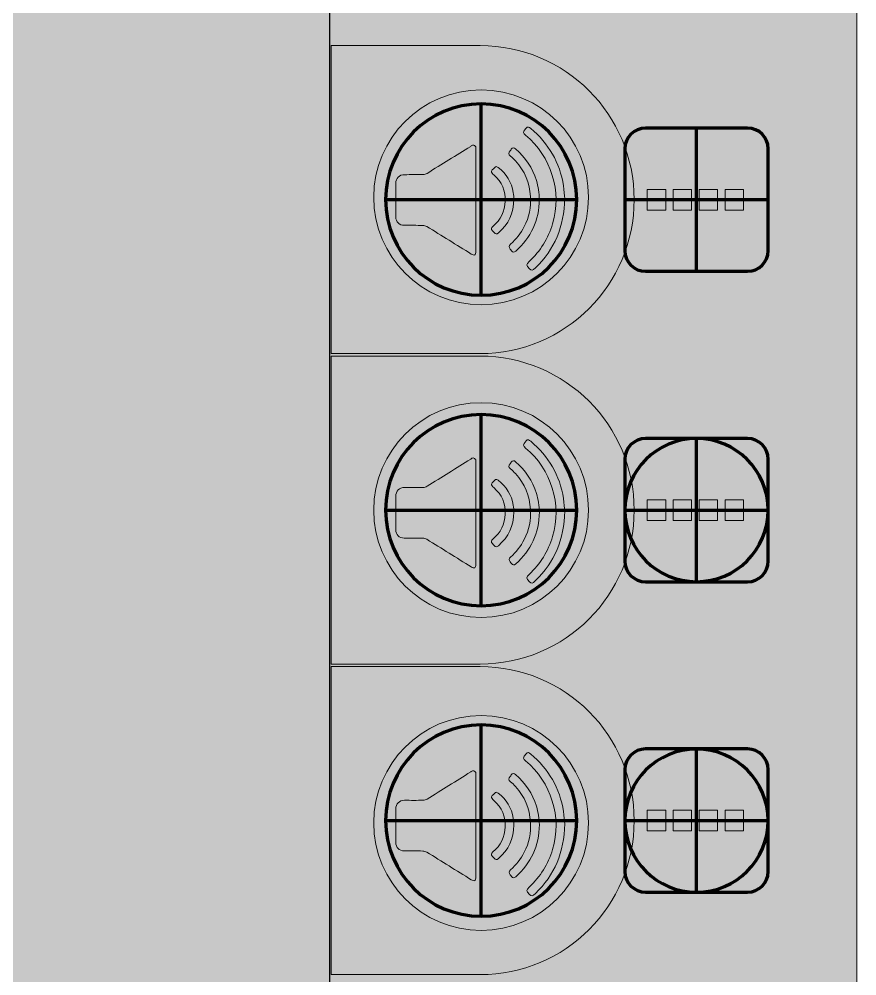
# Model space of a CAD drawing. Header units: inches. Extents: x -1481 to -429, y -1676 to -696.
# Drawn here: x -516.9 to -429.2, y -897.6 to -797.4 of the extents above; entities that cross this region are included whole.
import ezdxf

# ---------------------------------------------------------------- set-up
doc = ezdxf.new("R2010")
doc.units = ezdxf.units.IN
doc.header["$MEASUREMENT"] = 0
doc.layers.add('Layer 1', color=7, linetype='Continuous')

# ---------------------------------------------------------------- blocks, each defined once
blk = doc.blocks.new('block 2')
at = {"layer": 'Layer 1', "true_color": 0x009344}
h = blk.add_hatch(color=114, dxfattribs=at)
h.dxf.hatch_style = 2
h.paths.add_polyline_path([(-429.18, -985.73), (-669.18, -985.73), (-669.18, -695.73), (-429.18, -695.73)])
at = {"layer": 'Layer 1', "lineweight": 0}
blk.add_lwpolyline([(-429.18, -985.73), (-669.18, -985.73), (-669.18, -695.73), (-429.18, -695.73), (-429.18, -985.73)], dxfattribs=at)
blk = doc.blocks.new('block 7')
at = {"layer": 'Layer 1', "color": 109, "lineweight": 120, "true_color": 0x166634}
for points in [[(-468.53, -826.28), (-468.53, -806.24)], [(-478.54, -816.26), (-458.51, -816.26)]]:
    blk.add_lwpolyline(points, dxfattribs=at)
blk.add_open_spline([(-468.53, -806.24), (-462.99, -806.24), (-458.51, -810.73), (-458.51, -816.26), (-458.51, -821.79), (-462.99, -826.28), (-468.53, -826.28), (-474.06, -826.28), (-478.54, -821.79), (-478.54, -816.26), (-478.54, -810.73), (-474.06, -806.24), (-468.53, -806.24)], degree=3, knots=[0, 0, 0, 0, 1, 1, 1, 2, 2, 2, 3, 3, 3, 4, 4, 4, 4], dxfattribs=at)
blk = doc.blocks.new('block 8')
at = {"layer": 'Layer 1', "color": 109, "lineweight": 120, "true_color": 0x166634}
for points in [[(-468.53, -858.8), (-468.53, -838.77)], [(-478.54, -848.78), (-458.51, -848.78)]]:
    blk.add_lwpolyline(points, dxfattribs=at)
blk.add_open_spline([(-468.53, -838.77), (-462.99, -838.77), (-458.51, -843.25), (-458.51, -848.78), (-458.51, -854.32), (-462.99, -858.8), (-468.53, -858.8), (-474.06, -858.8), (-478.54, -854.32), (-478.54, -848.78), (-478.54, -843.25), (-474.06, -838.77), (-468.53, -838.77)], degree=3, knots=[0, 0, 0, 0, 1, 1, 1, 2, 2, 2, 3, 3, 3, 4, 4, 4, 4], dxfattribs=at)
blk = doc.blocks.new('block 9')
at = {"layer": 'Layer 1', "color": 109, "lineweight": 120, "true_color": 0x166634}
for points in [[(-468.53, -793.76), (-468.53, -773.72)], [(-478.54, -783.74), (-458.51, -783.74)]]:
    blk.add_lwpolyline(points, dxfattribs=at)
blk.add_open_spline([(-468.53, -773.72), (-462.99, -773.72), (-458.51, -778.21), (-458.51, -783.74), (-458.51, -789.27), (-462.99, -793.76), (-468.53, -793.76), (-474.06, -793.76), (-478.54, -789.27), (-478.54, -783.74), (-478.54, -778.21), (-474.06, -773.72), (-468.53, -773.72)], degree=3, knots=[0, 0, 0, 0, 1, 1, 1, 2, 2, 2, 3, 3, 3, 4, 4, 4, 4], dxfattribs=at)
blk = doc.blocks.new('block 10')
at = {"layer": 'Layer 1', "color": 109, "lineweight": 120, "true_color": 0x166634}
for points in [[(-468.53, -891.32), (-468.53, -871.29)], [(-478.54, -881.31), (-458.51, -881.31)]]:
    blk.add_lwpolyline(points, dxfattribs=at)
blk.add_open_spline([(-468.53, -871.29), (-462.99, -871.29), (-458.51, -875.77), (-458.51, -881.31), (-458.51, -886.84), (-462.99, -891.32), (-468.53, -891.32), (-474.06, -891.32), (-478.54, -886.84), (-478.54, -881.31), (-478.54, -875.77), (-474.06, -871.29), (-468.53, -871.29)], degree=3, knots=[0, 0, 0, 0, 1, 1, 1, 2, 2, 2, 3, 3, 3, 4, 4, 4, 4], dxfattribs=at)
blk = doc.blocks.new('block 11')
at = {"layer": 'Layer 1', "color": 109, "lineweight": 120, "true_color": 0x166634}
for points in [[(-468.53, -923.85), (-468.53, -903.81)], [(-478.54, -913.83), (-458.51, -913.83)]]:
    blk.add_lwpolyline(points, dxfattribs=at)
blk.add_open_spline([(-468.53, -903.81), (-462.99, -903.81), (-458.51, -908.3), (-458.51, -913.83), (-458.51, -919.36), (-462.99, -923.85), (-468.53, -923.85), (-474.06, -923.85), (-478.54, -919.36), (-478.54, -913.83), (-478.54, -908.3), (-474.06, -903.81), (-468.53, -903.81)], degree=3, knots=[0, 0, 0, 0, 1, 1, 1, 2, 2, 2, 3, 3, 3, 4, 4, 4, 4], dxfattribs=at)
blk = doc.blocks.new('block 12')
at = {"layer": 'Layer 1', "color": 109, "lineweight": 120, "true_color": 0x166634}
for points in [[(-468.53, -956.37), (-468.53, -936.33)], [(-478.54, -946.35), (-458.51, -946.35)]]:
    blk.add_lwpolyline(points, dxfattribs=at)
blk.add_open_spline([(-468.53, -936.33), (-462.99, -936.33), (-458.51, -940.82), (-458.51, -946.35), (-458.51, -951.88), (-462.99, -956.37), (-468.53, -956.37), (-474.06, -956.37), (-478.54, -951.88), (-478.54, -946.35), (-478.54, -940.82), (-474.06, -936.33), (-468.53, -936.33)], degree=3, knots=[0, 0, 0, 0, 1, 1, 1, 2, 2, 2, 3, 3, 3, 4, 4, 4, 4], dxfattribs=at)
blk = doc.blocks.new('block 6')
at = {"layer": 'Layer 1'}
for name in ['block 9', 'block 7', 'block 8', 'block 10', 'block 11', 'block 12']:
    blk.add_blockref(name, (0, 0), dxfattribs=at)
blk = doc.blocks.new('block 14')
at = {"layer": 'Layer 1', "color": 109, "lineweight": 90, "true_color": 0x166634}
for points in [[(-445.97, -823.76), (-445.97, -808.76)], [(-453.47, -816.26), (-438.47, -816.26)]]:
    blk.add_lwpolyline(points, dxfattribs=at)
blk = doc.blocks.new('block 15')
at = {"layer": 'Layer 1', "color": 109, "lineweight": 90, "true_color": 0x166634}
for points in [[(-445.97, -856.28), (-445.97, -841.28)], [(-453.47, -848.78), (-438.47, -848.78)]]:
    blk.add_lwpolyline(points, dxfattribs=at)
blk.add_open_spline([(-445.97, -841.28), (-441.82, -841.28), (-438.47, -844.64), (-438.47, -848.78), (-438.47, -852.93), (-441.82, -856.28), (-445.97, -856.28), (-450.11, -856.28), (-453.47, -852.93), (-453.47, -848.78), (-453.47, -844.64), (-450.11, -841.28), (-445.97, -841.28)], degree=3, knots=[0, 0, 0, 0, 1, 1, 1, 2, 2, 2, 3, 3, 3, 4, 4, 4, 4], dxfattribs=at)
blk = doc.blocks.new('block 16')
at = {"layer": 'Layer 1', "color": 109, "lineweight": 90, "true_color": 0x166634}
for points in [[(-445.97, -888.81), (-445.97, -873.81)], [(-453.47, -881.31), (-438.47, -881.31)]]:
    blk.add_lwpolyline(points, dxfattribs=at)
blk.add_open_spline([(-445.97, -873.81), (-441.82, -873.81), (-438.47, -877.16), (-438.47, -881.31), (-438.47, -885.45), (-441.82, -888.81), (-445.97, -888.81), (-450.11, -888.81), (-453.47, -885.45), (-453.47, -881.31), (-453.47, -877.16), (-450.11, -873.81), (-445.97, -873.81)], degree=3, knots=[0, 0, 0, 0, 1, 1, 1, 2, 2, 2, 3, 3, 3, 4, 4, 4, 4], dxfattribs=at)
blk = doc.blocks.new('block 17')
at = {"layer": 'Layer 1', "color": 109, "lineweight": 90, "true_color": 0x166634}
for points in [[(-445.97, -921.33), (-445.97, -906.33)], [(-453.47, -913.83), (-438.47, -913.83)]]:
    blk.add_lwpolyline(points, dxfattribs=at)
blk.add_open_spline([(-445.97, -906.33), (-441.82, -906.33), (-438.47, -909.69), (-438.47, -913.83), (-438.47, -917.97), (-441.82, -921.33), (-445.97, -921.33), (-450.11, -921.33), (-453.47, -917.97), (-453.47, -913.83), (-453.47, -909.69), (-450.11, -906.33), (-445.97, -906.33)], degree=3, knots=[0, 0, 0, 0, 1, 1, 1, 2, 2, 2, 3, 3, 3, 4, 4, 4, 4], dxfattribs=at)
blk = doc.blocks.new('block 18')
at = {"layer": 'Layer 1', "color": 109, "lineweight": 90, "true_color": 0x166634}
for points in [[(-445.97, -953.85), (-445.97, -938.85)], [(-453.47, -946.35), (-438.47, -946.35)]]:
    blk.add_lwpolyline(points, dxfattribs=at)
blk.add_open_spline([(-445.97, -938.85), (-441.82, -938.85), (-438.47, -942.21), (-438.47, -946.35), (-438.47, -950.49), (-441.82, -953.85), (-445.97, -953.85), (-450.11, -953.85), (-453.47, -950.49), (-453.47, -946.35), (-453.47, -942.21), (-450.11, -938.85), (-445.97, -938.85)], degree=3, knots=[0, 0, 0, 0, 1, 1, 1, 2, 2, 2, 3, 3, 3, 4, 4, 4, 4], dxfattribs=at)
blk = doc.blocks.new('block 13')
at = {"layer": 'Layer 1'}
for name in ['block 14', 'block 15', 'block 16', 'block 17', 'block 18']:
    blk.add_blockref(name, (0, 0), dxfattribs=at)
blk = doc.blocks.new('block 40')
at = {"layer": 'Layer 1', "lineweight": 0}
for points, knots in [([(-459.77, -816.13), (-459.83, -819.1), (-460.84, -821.47), (-462.84, -823.41), (-463.16, -823.72), (-463.25, -823.73), (-463.45, -823.51), (-463.83, -823.11), (-463.84, -823.07), (-463.49, -822.74), (-462.32, -821.64), (-461.51, -820.33), (-461.04, -818.78), (-460.04, -815.44), (-461.18, -811.72), (-463.89, -809.51), (-464.16, -809.29), (-464.15, -809.19), (-463.82, -808.78), (-463.65, -808.55), (-463.5, -808.67), (-463.34, -808.8), (-461.46, -810.38), (-460.28, -812.37), (-459.91, -814.81), (-459.83, -815.31), (-459.8, -815.81), (-459.77, -816.13)], [0, 0, 0, 0, 1, 1, 1, 2, 2, 2, 3, 3, 3, 4, 4, 4, 5, 5, 5, 6, 6, 6, 7, 7, 7, 8, 8, 8, 9, 9, 9, 9]), ([(-469.08, -816.32), (-469.08, -818.12), (-469.07, -819.91), (-469.08, -821.7), (-469.08, -821.83), (-469.12, -822.02), (-469.2, -822.06), (-469.28, -822.1), (-469.46, -822.03), (-469.56, -821.96), (-471.12, -821), (-472.67, -820.03), (-474.22, -819.08), (-474.34, -819), (-474.49, -818.96), (-474.63, -818.96), (-475.28, -818.95), (-475.94, -818.95), (-476.59, -818.95), (-477.11, -818.95), (-477.47, -818.59), (-477.48, -818.07), (-477.48, -816.9), (-477.48, -815.73), (-477.48, -814.56), (-477.47, -814.02), (-477.1, -813.65), (-476.55, -813.65), (-475.91, -813.64), (-475.26, -813.65), (-474.62, -813.64), (-474.47, -813.64), (-474.31, -813.59), (-474.19, -813.51), (-472.66, -812.57), (-471.14, -811.63), (-469.62, -810.68), (-469.54, -810.63), (-469.44, -810.54), (-469.36, -810.55), (-469.26, -810.56), (-469.15, -810.64), (-469.09, -810.72), (-469.05, -810.77), (-469.08, -810.88), (-469.08, -810.97), (-469.08, -812.75), (-469.08, -814.54), (-469.08, -816.32)], [0, 0, 0, 0, 1, 1, 1, 2, 2, 2, 3, 3, 3, 4, 4, 4, 5, 5, 5, 6, 6, 6, 7, 7, 7, 8, 8, 8, 9, 9, 9, 10, 10, 10, 11, 11, 11, 12, 12, 12, 13, 13, 13, 14, 14, 14, 15, 15, 15, 16, 16, 16, 16]), ([(-462.43, -816.2), (-462.46, -818.46), (-463.31, -820.23), (-464.91, -821.65), (-465.08, -821.8), (-465.22, -821.8), (-465.35, -821.62), (-465.39, -821.56), (-465.44, -821.5), (-465.48, -821.45), (-465.65, -821.26), (-465.64, -821.1), (-465.44, -820.93), (-464.85, -820.41), (-464.37, -819.8), (-464.01, -819.09), (-463.51, -818.1), (-463.3, -817.06), (-463.36, -815.95), (-463.45, -814.51), (-463.97, -813.26), (-464.94, -812.19), (-465.1, -812.02), (-465.27, -811.85), (-465.46, -811.7), (-465.66, -811.53), (-465.68, -811.36), (-465.5, -811.16), (-465.45, -811.1), (-465.41, -811.04), (-465.37, -810.98), (-465.23, -810.81), (-465.09, -810.8), (-464.92, -810.95), (-463.89, -811.85), (-463.14, -812.95), (-462.74, -814.26), (-462.65, -814.58), (-462.56, -814.9), (-462.51, -815.23), (-462.46, -815.58), (-462.45, -815.94), (-462.43, -816.2)], [0, 0, 0, 0, 1, 1, 1, 2, 2, 2, 3, 3, 3, 4, 4, 4, 5, 5, 5, 6, 6, 6, 7, 7, 7, 8, 8, 8, 9, 9, 9, 10, 10, 10, 11, 11, 11, 12, 12, 12, 13, 13, 13, 14, 14, 14, 14]), ([(-465.09, -816.21), (-465.11, -817.7), (-465.68, -818.83), (-466.71, -819.74), (-466.88, -819.9), (-467.03, -819.88), (-467.18, -819.71), (-467.23, -819.65), (-467.29, -819.58), (-467.34, -819.52), (-467.51, -819.35), (-467.48, -819.21), (-467.3, -819.06), (-466.48, -818.38), (-466.03, -817.49), (-466, -816.43), (-465.97, -815.34), (-466.36, -814.4), (-467.2, -813.67), (-467.32, -813.57), (-467.47, -813.37), (-467.44, -813.29), (-467.35, -813.1), (-467.17, -812.95), (-467.01, -812.81), (-466.97, -812.78), (-466.81, -812.83), (-466.74, -812.89), (-465.87, -813.56), (-465.35, -814.44), (-465.16, -815.52), (-465.11, -815.78), (-465.1, -816.05), (-465.09, -816.21)], [0, 0, 0, 0, 1, 1, 1, 2, 2, 2, 3, 3, 3, 4, 4, 4, 5, 5, 5, 6, 6, 6, 7, 7, 7, 8, 8, 8, 9, 9, 9, 10, 10, 10, 11, 11, 11, 11])]:
    blk.add_open_spline(points, degree=3, knots=knots, dxfattribs=at)
blk = doc.blocks.new('block 39')
at = {"layer": 'Layer 1'}
blk.add_blockref('block 40', (0, 0), dxfattribs=at)
blk = doc.blocks.new('block 38')
at = {"layer": 'Layer 1', "true_color": 0xffdd00}
h = blk.add_hatch(color=40, dxfattribs=at)
h.dxf.hatch_style = 2
edge = h.paths.add_edge_path()
edge.add_spline(control_points=[(-457.28, -816.02), (-457.28, -822.23), (-462.31, -827.27), (-468.53, -827.27), (-474.74, -827.27), (-479.78, -822.23), (-479.78, -816.02), (-479.78, -809.8), (-474.74, -804.77), (-468.53, -804.77), (-462.31, -804.77), (-457.28, -809.8), (-457.28, -816.02)], knot_values=[0, 0, 0, 0, 1, 1, 1, 2, 2, 2, 3, 3, 3, 4, 4, 4, 4], degree=3, periodic=1)
at = {"layer": 'Layer 1', "lineweight": 0}
blk.add_open_spline([(-457.28, -816.02), (-457.28, -822.23), (-462.31, -827.27), (-468.53, -827.27), (-474.74, -827.27), (-479.78, -822.23), (-479.78, -816.02), (-479.78, -809.8), (-474.74, -804.77), (-468.53, -804.77), (-462.31, -804.77), (-457.28, -809.8), (-457.28, -816.02)], degree=3, knots=[0, 0, 0, 0, 1, 1, 1, 2, 2, 2, 3, 3, 3, 4, 4, 4, 4], dxfattribs=at)
at = {"layer": 'Layer 1'}
blk.add_blockref('block 39', (0, 0), dxfattribs=at)
blk = doc.blocks.new('block 43')
at = {"layer": 'Layer 1', "lineweight": 0}
for points, knots in [([(-459.77, -848.89), (-459.83, -851.87), (-460.84, -854.23), (-462.84, -856.17), (-463.16, -856.48), (-463.25, -856.49), (-463.45, -856.28), (-463.83, -855.88), (-463.84, -855.84), (-463.49, -855.51), (-462.32, -854.41), (-461.51, -853.09), (-461.04, -851.55), (-460.04, -848.2), (-461.18, -844.49), (-463.89, -842.28), (-464.16, -842.06), (-464.15, -841.96), (-463.82, -841.54), (-463.65, -841.31), (-463.5, -841.44), (-463.34, -841.57), (-461.46, -843.15), (-460.28, -845.14), (-459.91, -847.58), (-459.83, -848.07), (-459.8, -848.58), (-459.77, -848.89)], [0, 0, 0, 0, 1, 1, 1, 2, 2, 2, 3, 3, 3, 4, 4, 4, 5, 5, 5, 6, 6, 6, 7, 7, 7, 8, 8, 8, 9, 9, 9, 9]), ([(-469.08, -849.09), (-469.08, -850.88), (-469.07, -852.68), (-469.08, -854.47), (-469.08, -854.6), (-469.12, -854.79), (-469.2, -854.83), (-469.28, -854.87), (-469.46, -854.8), (-469.56, -854.73), (-471.12, -853.77), (-472.67, -852.8), (-474.22, -851.84), (-474.34, -851.77), (-474.49, -851.73), (-474.63, -851.72), (-475.28, -851.71), (-475.94, -851.72), (-476.59, -851.72), (-477.11, -851.72), (-477.47, -851.36), (-477.48, -850.83), (-477.48, -849.66), (-477.48, -848.5), (-477.48, -847.33), (-477.47, -846.78), (-477.1, -846.42), (-476.55, -846.41), (-475.91, -846.41), (-475.26, -846.42), (-474.62, -846.41), (-474.47, -846.4), (-474.31, -846.36), (-474.19, -846.28), (-472.66, -845.34), (-471.14, -844.39), (-469.62, -843.45), (-469.54, -843.39), (-469.44, -843.31), (-469.36, -843.32), (-469.26, -843.33), (-469.15, -843.41), (-469.09, -843.49), (-469.05, -843.54), (-469.08, -843.65), (-469.08, -843.73), (-469.08, -845.52), (-469.08, -847.3), (-469.08, -849.09)], [0, 0, 0, 0, 1, 1, 1, 2, 2, 2, 3, 3, 3, 4, 4, 4, 5, 5, 5, 6, 6, 6, 7, 7, 7, 8, 8, 8, 9, 9, 9, 10, 10, 10, 11, 11, 11, 12, 12, 12, 13, 13, 13, 14, 14, 14, 15, 15, 15, 16, 16, 16, 16]), ([(-462.43, -848.97), (-462.46, -851.22), (-463.31, -852.99), (-464.91, -854.42), (-465.08, -854.57), (-465.22, -854.57), (-465.35, -854.39), (-465.39, -854.33), (-465.44, -854.27), (-465.48, -854.21), (-465.65, -854.03), (-465.64, -853.86), (-465.44, -853.7), (-464.85, -853.18), (-464.37, -852.57), (-464.01, -851.86), (-463.51, -850.87), (-463.3, -849.82), (-463.36, -848.72), (-463.45, -847.27), (-463.97, -846.03), (-464.94, -844.96), (-465.1, -844.78), (-465.27, -844.62), (-465.46, -844.46), (-465.66, -844.29), (-465.68, -844.12), (-465.5, -843.93), (-465.45, -843.87), (-465.41, -843.81), (-465.37, -843.75), (-465.23, -843.58), (-465.09, -843.56), (-464.92, -843.71), (-463.89, -844.62), (-463.14, -845.71), (-462.74, -847.03), (-462.65, -847.35), (-462.56, -847.67), (-462.51, -847.99), (-462.46, -848.35), (-462.45, -848.71), (-462.43, -848.97)], [0, 0, 0, 0, 1, 1, 1, 2, 2, 2, 3, 3, 3, 4, 4, 4, 5, 5, 5, 6, 6, 6, 7, 7, 7, 8, 8, 8, 9, 9, 9, 10, 10, 10, 11, 11, 11, 12, 12, 12, 13, 13, 13, 14, 14, 14, 14]), ([(-465.09, -848.98), (-465.11, -850.47), (-465.68, -851.59), (-466.71, -852.51), (-466.88, -852.66), (-467.03, -852.65), (-467.18, -852.48), (-467.23, -852.41), (-467.29, -852.35), (-467.34, -852.29), (-467.51, -852.12), (-467.48, -851.97), (-467.3, -851.83), (-466.48, -851.14), (-466.03, -850.26), (-466, -849.19), (-465.97, -848.1), (-466.36, -847.16), (-467.2, -846.43), (-467.32, -846.34), (-467.47, -846.13), (-467.44, -846.06), (-467.35, -845.87), (-467.17, -845.72), (-467.01, -845.58), (-466.97, -845.54), (-466.81, -845.6), (-466.74, -845.66), (-465.87, -846.32), (-465.35, -847.21), (-465.16, -848.28), (-465.11, -848.54), (-465.1, -848.81), (-465.09, -848.98)], [0, 0, 0, 0, 1, 1, 1, 2, 2, 2, 3, 3, 3, 4, 4, 4, 5, 5, 5, 6, 6, 6, 7, 7, 7, 8, 8, 8, 9, 9, 9, 10, 10, 10, 11, 11, 11, 11])]:
    blk.add_open_spline(points, degree=3, knots=knots, dxfattribs=at)
blk = doc.blocks.new('block 42')
at = {"layer": 'Layer 1'}
blk.add_blockref('block 43', (0, 0), dxfattribs=at)
blk = doc.blocks.new('block 41')
at = {"layer": 'Layer 1', "true_color": 0xffdd00}
h = blk.add_hatch(color=40, dxfattribs=at)
h.dxf.hatch_style = 2
edge = h.paths.add_edge_path()
edge.add_spline(control_points=[(-457.28, -848.78), (-457.28, -855), (-462.31, -860.03), (-468.53, -860.03), (-474.74, -860.03), (-479.78, -855), (-479.78, -848.78), (-479.78, -842.57), (-474.74, -837.53), (-468.53, -837.53), (-462.31, -837.53), (-457.28, -842.57), (-457.28, -848.78)], knot_values=[0, 0, 0, 0, 1, 1, 1, 2, 2, 2, 3, 3, 3, 4, 4, 4, 4], degree=3, periodic=1)
at = {"layer": 'Layer 1', "lineweight": 0}
blk.add_open_spline([(-457.28, -848.78), (-457.28, -855), (-462.31, -860.03), (-468.53, -860.03), (-474.74, -860.03), (-479.78, -855), (-479.78, -848.78), (-479.78, -842.57), (-474.74, -837.53), (-468.53, -837.53), (-462.31, -837.53), (-457.28, -842.57), (-457.28, -848.78)], degree=3, knots=[0, 0, 0, 0, 1, 1, 1, 2, 2, 2, 3, 3, 3, 4, 4, 4, 4], dxfattribs=at)
at = {"layer": 'Layer 1'}
blk.add_blockref('block 42', (0, 0), dxfattribs=at)
blk = doc.blocks.new('block 46')
at = {"layer": 'Layer 1', "lineweight": 0}
for points, knots in [([(-459.77, -881.66), (-459.83, -884.63), (-460.84, -887), (-462.84, -888.94), (-463.16, -889.25), (-463.25, -889.26), (-463.45, -889.05), (-463.83, -888.64), (-463.84, -888.6), (-463.49, -888.27), (-462.32, -887.17), (-461.51, -885.86), (-461.04, -884.32), (-460.04, -880.97), (-461.18, -877.25), (-463.89, -875.04), (-464.16, -874.82), (-464.15, -874.73), (-463.82, -874.31), (-463.65, -874.08), (-463.5, -874.2), (-463.34, -874.33), (-461.46, -875.91), (-460.28, -877.9), (-459.91, -880.34), (-459.83, -880.84), (-459.8, -881.34), (-459.77, -881.66)], [0, 0, 0, 0, 1, 1, 1, 2, 2, 2, 3, 3, 3, 4, 4, 4, 5, 5, 5, 6, 6, 6, 7, 7, 7, 8, 8, 8, 9, 9, 9, 9]), ([(-469.08, -881.85), (-469.08, -883.65), (-469.07, -885.44), (-469.08, -887.24), (-469.08, -887.36), (-469.12, -887.55), (-469.2, -887.59), (-469.28, -887.64), (-469.46, -887.56), (-469.56, -887.5), (-471.12, -886.54), (-472.67, -885.57), (-474.22, -884.61), (-474.34, -884.54), (-474.49, -884.49), (-474.63, -884.49), (-475.28, -884.48), (-475.94, -884.49), (-476.59, -884.48), (-477.11, -884.48), (-477.47, -884.12), (-477.48, -883.6), (-477.48, -882.43), (-477.48, -881.26), (-477.48, -880.09), (-477.47, -879.55), (-477.1, -879.18), (-476.55, -879.18), (-475.91, -879.18), (-475.26, -879.19), (-474.62, -879.17), (-474.47, -879.17), (-474.31, -879.12), (-474.19, -879.05), (-472.66, -878.11), (-471.14, -877.16), (-469.62, -876.21), (-469.54, -876.16), (-469.44, -876.08), (-469.36, -876.08), (-469.26, -876.09), (-469.15, -876.17), (-469.09, -876.26), (-469.05, -876.31), (-469.08, -876.42), (-469.08, -876.5), (-469.08, -878.28), (-469.08, -880.07), (-469.08, -881.85)], [0, 0, 0, 0, 1, 1, 1, 2, 2, 2, 3, 3, 3, 4, 4, 4, 5, 5, 5, 6, 6, 6, 7, 7, 7, 8, 8, 8, 9, 9, 9, 10, 10, 10, 11, 11, 11, 12, 12, 12, 13, 13, 13, 14, 14, 14, 15, 15, 15, 16, 16, 16, 16]), ([(-462.43, -881.73), (-462.46, -883.99), (-463.31, -885.76), (-464.91, -887.19), (-465.08, -887.34), (-465.22, -887.34), (-465.35, -887.16), (-465.39, -887.1), (-465.44, -887.04), (-465.48, -886.98), (-465.65, -886.79), (-465.64, -886.63), (-465.44, -886.46), (-464.85, -885.94), (-464.37, -885.33), (-464.01, -884.62), (-463.51, -883.64), (-463.3, -882.59), (-463.36, -881.48), (-463.45, -880.04), (-463.97, -878.79), (-464.94, -877.73), (-465.1, -877.55), (-465.27, -877.38), (-465.46, -877.23), (-465.66, -877.06), (-465.68, -876.89), (-465.5, -876.69), (-465.45, -876.64), (-465.41, -876.57), (-465.37, -876.51), (-465.23, -876.35), (-465.09, -876.33), (-464.92, -876.48), (-463.89, -877.39), (-463.14, -878.48), (-462.74, -879.8), (-462.65, -880.11), (-462.56, -880.44), (-462.51, -880.76), (-462.46, -881.11), (-462.45, -881.47), (-462.43, -881.73)], [0, 0, 0, 0, 1, 1, 1, 2, 2, 2, 3, 3, 3, 4, 4, 4, 5, 5, 5, 6, 6, 6, 7, 7, 7, 8, 8, 8, 9, 9, 9, 10, 10, 10, 11, 11, 11, 12, 12, 12, 13, 13, 13, 14, 14, 14, 14]), ([(-465.09, -881.75), (-465.11, -883.23), (-465.68, -884.36), (-466.71, -885.28), (-466.88, -885.43), (-467.03, -885.42), (-467.18, -885.24), (-467.23, -885.18), (-467.29, -885.11), (-467.34, -885.06), (-467.51, -884.88), (-467.48, -884.74), (-467.3, -884.59), (-466.48, -883.91), (-466.03, -883.02), (-466, -881.96), (-465.97, -880.87), (-466.36, -879.93), (-467.2, -879.2), (-467.32, -879.1), (-467.47, -878.9), (-467.44, -878.82), (-467.35, -878.64), (-467.17, -878.48), (-467.01, -878.35), (-466.97, -878.31), (-466.81, -878.37), (-466.74, -878.42), (-465.87, -879.09), (-465.35, -879.98), (-465.16, -881.05), (-465.11, -881.31), (-465.1, -881.58), (-465.09, -881.75)], [0, 0, 0, 0, 1, 1, 1, 2, 2, 2, 3, 3, 3, 4, 4, 4, 5, 5, 5, 6, 6, 6, 7, 7, 7, 8, 8, 8, 9, 9, 9, 10, 10, 10, 11, 11, 11, 11])]:
    blk.add_open_spline(points, degree=3, knots=knots, dxfattribs=at)
blk = doc.blocks.new('block 45')
at = {"layer": 'Layer 1'}
blk.add_blockref('block 46', (0, 0), dxfattribs=at)
blk = doc.blocks.new('block 44')
at = {"layer": 'Layer 1', "true_color": 0xffdd00}
h = blk.add_hatch(color=40, dxfattribs=at)
h.dxf.hatch_style = 2
edge = h.paths.add_edge_path()
edge.add_spline(control_points=[(-457.28, -881.55), (-457.28, -887.76), (-462.31, -892.8), (-468.53, -892.8), (-474.74, -892.8), (-479.78, -887.76), (-479.78, -881.55), (-479.78, -875.34), (-474.74, -870.3), (-468.53, -870.3), (-462.31, -870.3), (-457.28, -875.34), (-457.28, -881.55)], knot_values=[0, 0, 0, 0, 1, 1, 1, 2, 2, 2, 3, 3, 3, 4, 4, 4, 4], degree=3, periodic=1)
at = {"layer": 'Layer 1', "lineweight": 0}
blk.add_open_spline([(-457.28, -881.55), (-457.28, -887.76), (-462.31, -892.8), (-468.53, -892.8), (-474.74, -892.8), (-479.78, -887.76), (-479.78, -881.55), (-479.78, -875.34), (-474.74, -870.3), (-468.53, -870.3), (-462.31, -870.3), (-457.28, -875.34), (-457.28, -881.55)], degree=3, knots=[0, 0, 0, 0, 1, 1, 1, 2, 2, 2, 3, 3, 3, 4, 4, 4, 4], dxfattribs=at)
at = {"layer": 'Layer 1'}
blk.add_blockref('block 45', (0, 0), dxfattribs=at)
blk = doc.blocks.new('block 55')
at = {"layer": 'Layer 1', "true_color": 0xffdd00}
h = blk.add_hatch(color=40, dxfattribs=at)
h.dxf.hatch_style = 2
h.paths.add_polyline_path([(-451.14, -849.87), (-449.2, -849.87), (-449.2, -847.7), (-451.14, -847.7)])
h = blk.add_hatch(color=40, dxfattribs=at)
h.dxf.hatch_style = 2
h.paths.add_polyline_path([(-448.42, -849.87), (-446.48, -849.87), (-446.48, -847.7), (-448.42, -847.7)])
h = blk.add_hatch(color=40, dxfattribs=at)
h.dxf.hatch_style = 2
h.paths.add_polyline_path([(-445.7, -849.87), (-443.76, -849.87), (-443.76, -847.7), (-445.7, -847.7)])
h = blk.add_hatch(color=40, dxfattribs=at)
h.dxf.hatch_style = 2
h.paths.add_polyline_path([(-442.98, -849.87), (-441.04, -849.87), (-441.04, -847.7), (-442.98, -847.7)])
at = {"layer": 'Layer 1', "lineweight": 0}
for points in [[(-451.14, -849.87), (-449.2, -849.87), (-449.2, -847.7), (-451.14, -847.7), (-451.14, -849.87)], [(-448.42, -849.87), (-446.48, -849.87), (-446.48, -847.7), (-448.42, -847.7), (-448.42, -849.87)], [(-445.7, -849.87), (-443.76, -849.87), (-443.76, -847.7), (-445.7, -847.7), (-445.7, -849.87)], [(-442.98, -849.87), (-441.04, -849.87), (-441.04, -847.7), (-442.98, -847.7), (-442.98, -849.87)]]:
    blk.add_lwpolyline(points, dxfattribs=at)
blk = doc.blocks.new('block 54')
at = {"layer": 'Layer 1'}
blk.add_blockref('block 55', (0, 0), dxfattribs=at)
blk = doc.blocks.new('block 53')
at = {"layer": 'Layer 1', "true_color": 0x006738}
h = blk.add_hatch(color=116, dxfattribs=at)
h.dxf.hatch_style = 2
edge = h.paths.add_edge_path()
edge.add_spline(control_points=[(-440.63, -856.29), (-440.63, -856.29), (-451.3, -856.29), (-451.3, -856.29), (-452.5, -856.29), (-453.47, -855.32), (-453.47, -854.13), (-453.47, -854.13), (-453.47, -843.45), (-453.47, -843.45), (-453.47, -842.25), (-452.5, -841.29), (-451.3, -841.29), (-451.3, -841.29), (-440.63, -841.29), (-440.63, -841.29), (-439.43, -841.29), (-438.47, -842.25), (-438.47, -843.45), (-438.47, -843.45), (-438.47, -854.13), (-438.47, -854.13), (-438.47, -855.32), (-439.43, -856.29), (-440.63, -856.29)], knot_values=[0, 0, 0, 0, 1, 1, 1, 2, 2, 2, 3, 3, 3, 4, 4, 4, 5, 5, 5, 6, 6, 6, 7, 7, 7, 8, 8, 8, 8], degree=3, periodic=1)
at = {"layer": 'Layer 1', "color": 95, "lineweight": 211, "true_color": 0x38b449}
blk.add_open_spline([(-440.63, -856.29), (-440.63, -856.29), (-451.3, -856.29), (-451.3, -856.29), (-452.5, -856.29), (-453.47, -855.32), (-453.47, -854.13), (-453.47, -854.13), (-453.47, -843.45), (-453.47, -843.45), (-453.47, -842.25), (-452.5, -841.29), (-451.3, -841.29), (-451.3, -841.29), (-440.63, -841.29), (-440.63, -841.29), (-439.43, -841.29), (-438.47, -842.25), (-438.47, -843.45), (-438.47, -843.45), (-438.47, -854.13), (-438.47, -854.13), (-438.47, -855.32), (-439.43, -856.29), (-440.63, -856.29)], degree=3, knots=[0, 0, 0, 0, 1, 1, 1, 2, 2, 2, 3, 3, 3, 4, 4, 4, 5, 5, 5, 6, 6, 6, 7, 7, 7, 8, 8, 8, 8], dxfattribs=at)
at = {"layer": 'Layer 1'}
blk.add_blockref('block 54', (0, 0), dxfattribs=at)
blk = doc.blocks.new('block 58')
at = {"layer": 'Layer 1', "true_color": 0xffdd00}
h = blk.add_hatch(color=40, dxfattribs=at)
h.dxf.hatch_style = 2
h.paths.add_polyline_path([(-451.14, -817.35), (-449.2, -817.35), (-449.2, -815.19), (-451.14, -815.19)])
h = blk.add_hatch(color=40, dxfattribs=at)
h.dxf.hatch_style = 2
h.paths.add_polyline_path([(-448.42, -817.35), (-446.48, -817.35), (-446.48, -815.19), (-448.42, -815.19)])
h = blk.add_hatch(color=40, dxfattribs=at)
h.dxf.hatch_style = 2
h.paths.add_polyline_path([(-445.7, -817.35), (-443.76, -817.35), (-443.76, -815.19), (-445.7, -815.19)])
h = blk.add_hatch(color=40, dxfattribs=at)
h.dxf.hatch_style = 2
h.paths.add_polyline_path([(-442.98, -817.35), (-441.04, -817.35), (-441.04, -815.19), (-442.98, -815.19)])
at = {"layer": 'Layer 1', "lineweight": 0}
for points in [[(-451.14, -817.35), (-449.2, -817.35), (-449.2, -815.19), (-451.14, -815.19), (-451.14, -817.35)], [(-448.42, -817.35), (-446.48, -817.35), (-446.48, -815.19), (-448.42, -815.19), (-448.42, -817.35)], [(-445.7, -817.35), (-443.76, -817.35), (-443.76, -815.19), (-445.7, -815.19), (-445.7, -817.35)], [(-442.98, -817.35), (-441.04, -817.35), (-441.04, -815.19), (-442.98, -815.19), (-442.98, -817.35)]]:
    blk.add_lwpolyline(points, dxfattribs=at)
blk = doc.blocks.new('block 57')
at = {"layer": 'Layer 1'}
blk.add_blockref('block 58', (0, 0), dxfattribs=at)
blk = doc.blocks.new('block 56')
at = {"layer": 'Layer 1', "true_color": 0x006738}
h = blk.add_hatch(color=116, dxfattribs=at)
h.dxf.hatch_style = 2
edge = h.paths.add_edge_path()
edge.add_spline(control_points=[(-440.63, -823.77), (-440.63, -823.77), (-451.3, -823.77), (-451.3, -823.77), (-452.5, -823.77), (-453.47, -822.8), (-453.47, -821.61), (-453.47, -821.61), (-453.47, -810.93), (-453.47, -810.93), (-453.47, -809.74), (-452.5, -808.77), (-451.3, -808.77), (-451.3, -808.77), (-440.63, -808.77), (-440.63, -808.77), (-439.43, -808.77), (-438.47, -809.74), (-438.47, -810.93), (-438.47, -810.93), (-438.47, -821.61), (-438.47, -821.61), (-438.47, -822.8), (-439.43, -823.77), (-440.63, -823.77)], knot_values=[0, 0, 0, 0, 1, 1, 1, 2, 2, 2, 3, 3, 3, 4, 4, 4, 5, 5, 5, 6, 6, 6, 7, 7, 7, 8, 8, 8, 8], degree=3, periodic=1)
at = {"layer": 'Layer 1', "color": 73, "lineweight": 211, "true_color": 0x8cc63e}
blk.add_open_spline([(-440.63, -823.77), (-440.63, -823.77), (-451.3, -823.77), (-451.3, -823.77), (-452.5, -823.77), (-453.47, -822.8), (-453.47, -821.61), (-453.47, -821.61), (-453.47, -810.93), (-453.47, -810.93), (-453.47, -809.74), (-452.5, -808.77), (-451.3, -808.77), (-451.3, -808.77), (-440.63, -808.77), (-440.63, -808.77), (-439.43, -808.77), (-438.47, -809.74), (-438.47, -810.93), (-438.47, -810.93), (-438.47, -821.61), (-438.47, -821.61), (-438.47, -822.8), (-439.43, -823.77), (-440.63, -823.77)], degree=3, knots=[0, 0, 0, 0, 1, 1, 1, 2, 2, 2, 3, 3, 3, 4, 4, 4, 5, 5, 5, 6, 6, 6, 7, 7, 7, 8, 8, 8, 8], dxfattribs=at)
at = {"layer": 'Layer 1'}
blk.add_blockref('block 57', (0, 0), dxfattribs=at)
blk = doc.blocks.new('block 61')
at = {"layer": 'Layer 1', "true_color": 0xffdd00}
h = blk.add_hatch(color=40, dxfattribs=at)
h.dxf.hatch_style = 2
h.paths.add_polyline_path([(-451.14, -882.38), (-449.2, -882.38), (-449.2, -880.22), (-451.14, -880.22)])
h = blk.add_hatch(color=40, dxfattribs=at)
h.dxf.hatch_style = 2
h.paths.add_polyline_path([(-448.42, -882.38), (-446.48, -882.38), (-446.48, -880.22), (-448.42, -880.22)])
h = blk.add_hatch(color=40, dxfattribs=at)
h.dxf.hatch_style = 2
h.paths.add_polyline_path([(-445.7, -882.38), (-443.76, -882.38), (-443.76, -880.22), (-445.7, -880.22)])
h = blk.add_hatch(color=40, dxfattribs=at)
h.dxf.hatch_style = 2
h.paths.add_polyline_path([(-442.98, -882.38), (-441.04, -882.38), (-441.04, -880.22), (-442.98, -880.22)])
at = {"layer": 'Layer 1', "lineweight": 0}
for points in [[(-451.14, -882.38), (-449.2, -882.38), (-449.2, -880.22), (-451.14, -880.22), (-451.14, -882.38)], [(-448.42, -882.38), (-446.48, -882.38), (-446.48, -880.22), (-448.42, -880.22), (-448.42, -882.38)], [(-445.7, -882.38), (-443.76, -882.38), (-443.76, -880.22), (-445.7, -880.22), (-445.7, -882.38)], [(-442.98, -882.38), (-441.04, -882.38), (-441.04, -880.22), (-442.98, -880.22), (-442.98, -882.38)]]:
    blk.add_lwpolyline(points, dxfattribs=at)
blk = doc.blocks.new('block 60')
at = {"layer": 'Layer 1'}
blk.add_blockref('block 61', (0, 0), dxfattribs=at)
blk = doc.blocks.new('block 59')
at = {"layer": 'Layer 1', "true_color": 0x006738}
h = blk.add_hatch(color=116, dxfattribs=at)
h.dxf.hatch_style = 2
edge = h.paths.add_edge_path()
edge.add_spline(control_points=[(-440.63, -888.8), (-440.63, -888.8), (-451.3, -888.8), (-451.3, -888.8), (-452.5, -888.8), (-453.47, -887.84), (-453.47, -886.64), (-453.47, -886.64), (-453.47, -875.96), (-453.47, -875.96), (-453.47, -874.77), (-452.5, -873.8), (-451.3, -873.8), (-451.3, -873.8), (-440.63, -873.8), (-440.63, -873.8), (-439.43, -873.8), (-438.47, -874.77), (-438.47, -875.96), (-438.47, -875.96), (-438.47, -886.64), (-438.47, -886.64), (-438.47, -887.84), (-439.43, -888.8), (-440.63, -888.8)], knot_values=[0, 0, 0, 0, 1, 1, 1, 2, 2, 2, 3, 3, 3, 4, 4, 4, 5, 5, 5, 6, 6, 6, 7, 7, 7, 8, 8, 8, 8], degree=3, periodic=1)
at = {"layer": 'Layer 1', "color": 73, "lineweight": 211, "true_color": 0x8cc63e}
blk.add_open_spline([(-440.63, -888.8), (-440.63, -888.8), (-451.3, -888.8), (-451.3, -888.8), (-452.5, -888.8), (-453.47, -887.84), (-453.47, -886.64), (-453.47, -886.64), (-453.47, -875.96), (-453.47, -875.96), (-453.47, -874.77), (-452.5, -873.8), (-451.3, -873.8), (-451.3, -873.8), (-440.63, -873.8), (-440.63, -873.8), (-439.43, -873.8), (-438.47, -874.77), (-438.47, -875.96), (-438.47, -875.96), (-438.47, -886.64), (-438.47, -886.64), (-438.47, -887.84), (-439.43, -888.8), (-440.63, -888.8)], degree=3, knots=[0, 0, 0, 0, 1, 1, 1, 2, 2, 2, 3, 3, 3, 4, 4, 4, 5, 5, 5, 6, 6, 6, 7, 7, 7, 8, 8, 8, 8], dxfattribs=at)
at = {"layer": 'Layer 1'}
blk.add_blockref('block 60', (0, 0), dxfattribs=at)

msp = doc.modelspace()

# ---------------------------------------------------------------- hatches: boundary and pattern name
at = {"layer": 'Layer 1', "true_color": 0x006738}
h = msp.add_hatch(color=116, dxfattribs=at)
h.dxf.hatch_style = 2
h.paths.add_polyline_path([(-484.41, -970.73), (-654.41, -970.73), (-654.41, -751.65), (-484.41, -751.65)])
at = {"layer": 'Layer 1', "true_color": 0x8cc63e}
h = msp.add_hatch(color=73, dxfattribs=at)
h.dxf.hatch_style = 2
edge = h.paths.add_edge_path()
edge.add_spline(control_points=[(-484.25, -832.39), (-484.25, -832.39), (-468.63, -832.39), (-468.63, -832.39), (-459.72, -832.39), (-452.5, -825.17), (-452.5, -816.26), (-452.5, -816.26), (-452.5, -816.26), (-452.5, -816.26), (-452.5, -807.35), (-459.72, -800.13), (-468.63, -800.13), (-468.63, -800.13), (-484.25, -800.13), (-484.25, -800.13), (-484.25, -800.13), (-484.25, -832.39), (-484.25, -832.39)], knot_values=[0, 0, 0, 0, 1, 1, 1, 2, 2, 2, 3, 3, 3, 4, 4, 4, 5, 5, 5, 6, 6, 6, 6], degree=3, periodic=1)
at = {"layer": 'Layer 1', "true_color": 0x38b449}
h = msp.add_hatch(color=95, dxfattribs=at)
h.dxf.hatch_style = 2
edge = h.paths.add_edge_path()
edge.add_spline(control_points=[(-484.25, -864.91), (-484.25, -864.91), (-468.63, -864.91), (-468.63, -864.91), (-459.72, -864.91), (-452.5, -857.69), (-452.5, -848.78), (-452.5, -848.78), (-452.5, -848.78), (-452.5, -848.78), (-452.5, -839.87), (-459.72, -832.65), (-468.63, -832.65), (-468.63, -832.65), (-484.25, -832.65), (-484.25, -832.65), (-484.25, -832.65), (-484.25, -864.91), (-484.25, -864.91)], knot_values=[0, 0, 0, 0, 1, 1, 1, 2, 2, 2, 3, 3, 3, 4, 4, 4, 5, 5, 5, 6, 6, 6, 6], degree=3, periodic=1)
at = {"layer": 'Layer 1', "true_color": 0x8cc63e}
h = msp.add_hatch(color=73, dxfattribs=at)
h.dxf.hatch_style = 2
edge = h.paths.add_edge_path()
edge.add_spline(control_points=[(-484.25, -897.44), (-484.25, -897.44), (-468.63, -897.44), (-468.63, -897.44), (-459.72, -897.44), (-452.5, -890.22), (-452.5, -881.31), (-452.5, -881.31), (-452.5, -881.31), (-452.5, -881.31), (-452.5, -872.4), (-459.72, -865.17), (-468.63, -865.17), (-468.63, -865.17), (-484.25, -865.17), (-484.25, -865.17), (-484.25, -865.17), (-484.25, -897.44), (-484.25, -897.44)], knot_values=[0, 0, 0, 0, 1, 1, 1, 2, 2, 2, 3, 3, 3, 4, 4, 4, 5, 5, 5, 6, 6, 6, 6], degree=3, periodic=1)

# ---------------------------------------------------------------- linework, layer by layer
at = {"layer": 'Layer 1', "color": 250, "lineweight": 30, "true_color": 0x231f20}
msp.add_lwpolyline([(-484.41, -970.73), (-654.41, -970.73), (-654.41, -751.65), (-484.41, -751.65), (-484.41, -970.73)], dxfattribs=at)
at = {"layer": 'Layer 1', "lineweight": 0}
for points in [[(-484.25, -832.39), (-484.25, -832.39), (-468.63, -832.39), (-468.63, -832.39), (-459.72, -832.39), (-452.5, -825.17), (-452.5, -816.26), (-452.5, -816.26), (-452.5, -816.26), (-452.5, -816.26), (-452.5, -807.35), (-459.72, -800.13), (-468.63, -800.13), (-468.63, -800.13), (-484.25, -800.13), (-484.25, -800.13), (-484.25, -800.13), (-484.25, -832.39), (-484.25, -832.39)], [(-484.25, -864.91), (-484.25, -864.91), (-468.63, -864.91), (-468.63, -864.91), (-459.72, -864.91), (-452.5, -857.69), (-452.5, -848.78), (-452.5, -848.78), (-452.5, -848.78), (-452.5, -848.78), (-452.5, -839.87), (-459.72, -832.65), (-468.63, -832.65), (-468.63, -832.65), (-484.25, -832.65), (-484.25, -832.65), (-484.25, -832.65), (-484.25, -864.91), (-484.25, -864.91)], [(-484.25, -897.44), (-484.25, -897.44), (-468.63, -897.44), (-468.63, -897.44), (-459.72, -897.44), (-452.5, -890.22), (-452.5, -881.31), (-452.5, -881.31), (-452.5, -881.31), (-452.5, -881.31), (-452.5, -872.4), (-459.72, -865.17), (-468.63, -865.17), (-468.63, -865.17), (-484.25, -865.17), (-484.25, -865.17), (-484.25, -865.17), (-484.25, -897.44), (-484.25, -897.44)]]:
    msp.add_open_spline(points, degree=3, knots=[0, 0, 0, 0, 1, 1, 1, 2, 2, 2, 3, 3, 3, 4, 4, 4, 5, 5, 5, 6, 6, 6, 6], dxfattribs=at)

# ---------------------------------------------------------------- block references
at = {"layer": 'Layer 1'}
for name in ['block 2', 'block 6', 'block 38', 'block 13', 'block 56', 'block 41', 'block 53', 'block 44', 'block 59']:
    msp.add_blockref(name, (0, 0), dxfattribs=at)

doc.saveas('drawing.dxf')
